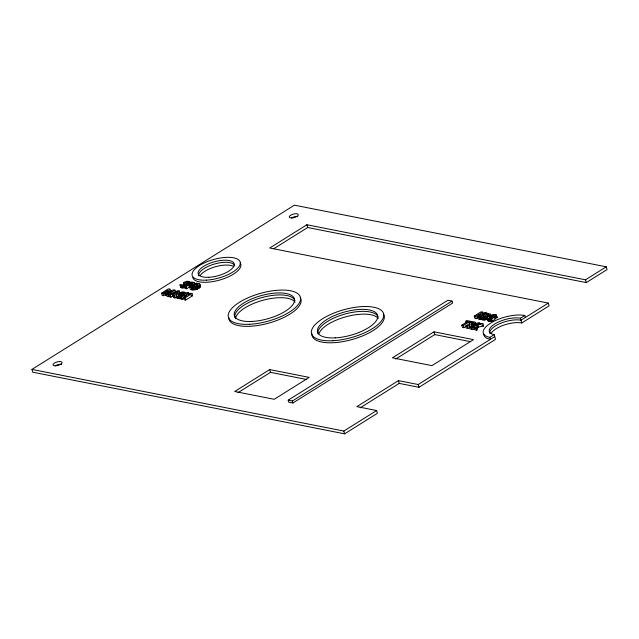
<?xml version="1.0" encoding="UTF-8"?>
<svg xmlns="http://www.w3.org/2000/svg" width="639" height="639" viewBox="0 0 639 639"><rect width="100%" height="100%" fill="white"/><g stroke="black" fill="none" stroke-linecap="round" stroke-linejoin="round"><path stroke-width="0.96" d="M181.045 297.902L179.91 298.661L177.107 298.173C174.535 294.914 178.64 292.902 181.204 292.231C182.578 291.12 187.858 292.854 184.08 293.109C182.035 291.072 175.182 296.48 180.422 295.689L180.837 297.159M176.955 297.87L177.179 297.127M487.222 317.918L487.357 318.573C489.69 319.891 492.629 318.581 494.498 317.016L495.113 319.236C493.244 320.794 490.313 322.104 487.972 320.786L487.222 317.918C489.115 315.339 493.5 313.517 496.407 315.243L497.102 317.743L495.672 318.11L494.051 317.535L493.428 315.315C490.089 315.011 487.269 320.49 492.046 317.375L490.864 317.064L491.279 318.541M200.398 286.807L199.664 283.932L196.381 283.013L189.759 287.278L190.382 289.491C193.769 290.705 202.595 289.116 199.664 283.932M189.807 282.174L186.061 282.342L186.524 284.147L184.096 285.537L181.252 285.657L179.958 284.882C181.037 284.347 186.213 285.801 183.88 282.917C185.006 280.825 190.294 280.265 190.222 283.652M465.743 325.954L467.261 326.249L469.984 324.628L469.21 326.641L469.833 328.853L471.414 329.165L470.799 326.952L471.566 324.924L471.111 324.708C474.945 325.475 477.597 321.241 472.301 321.713L465.743 325.954L466.358 328.166L467.876 328.47L469.865 327.224M471.414 329.165L471.933 327.815M477.796 327.751L477.069 327.288L483.547 325.962L482.924 323.749L476.446 325.075L477.181 325.539L477.796 327.751L476.838 330.235L475.2 329.916L474.577 327.695L475.304 325.826L472.852 327.36L471.342 327.056L471.957 329.277L473.475 329.572L475.104 328.55M476.838 330.235L476.215 328.023L477.181 325.539M184.623 297.902L182.283 299.371L180.789 299.076L180.054 296.336L180.422 295.689M189.759 287.278C193.202 288.277 197.443 287.39 199.775 284.587M164.926 293.389L165.717 293.541L166.332 295.761L165.549 295.601L164.926 293.389L167.594 290.418L162.977 293.461L161.587 293.189L162.21 295.402L163.6 295.673L165.852 294.259M161.587 293.189L168.233 288.924L169.918 289.14L167.075 292.414L173.321 289.922L174.974 290.138L175.589 292.35M176.508 296.6L175.118 297.958L173.648 297.662L173.025 295.45L174.503 295.737L179.351 291.009L179.966 293.221M173.025 295.45L174.463 294.14L172.778 293.804L170.349 294.922L168.944 294.643L169.559 296.855L170.972 297.135L173.393 296.017L172.778 293.804M472.381 323.046C476.862 321.585 468.387 326.217 472.381 323.046L472.796 324.524M191.173 283.333C194.04 281.831 191.612 285.337 189.695 284.259L191.173 283.333L191.58 284.81M494.73 336.625L418.186 384.526L398.432 380.62L356.874 406.628L376.627 410.534L377.401 413.305L344.589 433.833L32.725 372.186L31.95 369.414L294.411 205.167L606.275 266.814L607.05 269.586L586.275 282.59L307.671 227.516L273.867 248.667M166.627 294.18L168.057 294.467L168.672 296.68L167.25 296.4L166.627 294.18L171.627 291.216L165.717 293.541M168.057 294.467L174.974 290.138M184.535 286.24L191.077 282.015C198.114 282.134 192.107 286.048 188.737 284.858L186.053 286.544L184.535 286.24L185.158 288.453L186.668 288.756L189.352 287.071L191.301 287.207L190.678 284.994M196.381 284.379L192.315 286.919C193.689 287.494 199.719 285.202 197.124 283.916L196.381 284.379L196.796 285.849M188.585 292.83L186.812 292.598L180.166 296.863L181.668 297.159L184.783 295.202L186.708 295.585L183.585 297.534L184.208 299.747L185.693 300.042L192.619 295.713L192.004 293.501L190.366 293.293L187.738 294.938L185.821 294.555L188.585 292.83L188.992 294.299M183.585 297.534L185.078 297.83L192.004 293.501M606.275 266.814L585.5 279.818L306.896 224.744L269.714 248.012L548.318 303.086L549.093 305.857L521.751 322.967A18.691 7.213 -15.6 0 0 491.263 333.151M269.698 369.582L234.705 391.483L274.211 399.295L309.204 377.393L269.698 369.582L270.473 372.353L306.121 379.398M237.98 392.689L270.473 372.353M288.205 400.174L447.867 300.258L452.029 301.081L452.58 303.078L292.926 402.993L288.764 402.171L288.205 400.174L292.366 400.996L452.029 301.081M434.009 331.825L392.45 357.832L431.956 365.636L473.507 339.628L434.009 331.825L434.776 334.588L470.432 341.641M395.717 359.038L434.776 334.588M466.286 322.703L465.871 321.233L466.909 320.586L471.798 321.553L470.767 322.2L469.082 321.864L463.315 325.475L461.805 325.171L462.42 327.392L463.938 327.687L466.406 326.138M478.675 317.192L476.335 318.661L474.841 318.366L474.226 316.145L480.863 311.88L482.637 312.112L483.252 314.324M461.805 325.171L467.572 321.569L465.871 321.233M474.226 316.145L475.72 316.441L478.835 314.492L480.76 314.875L477.637 316.824L478.26 319.037L479.745 319.332L481.287 318.366M482.637 312.112L479.873 313.845L481.79 314.228L484.426 312.583L486.055 312.783L486.463 314.26M477.637 316.824L479.13 317.12L486.055 312.783M480.344 317.359L486.974 313.094L490.401 314.316C488.587 317.535 483.739 318.318 480.344 317.359L480.967 319.572L484.53 319.979L487.573 319.252M486.974 314.46L482.9 317.008C484.274 317.583 490.305 315.283 487.709 314.005L486.974 314.46L487.381 315.938M471.342 327.056L477.972 322.791L479.769 323.03L480.177 324.508M479.769 323.03L477.549 324.42L481.343 323.438L482.924 323.749M490.864 317.064L491.798 316.489L494.498 317.016M360.14 407.834L399.207 383.392L418.952 387.298L495.505 339.389L494.179 334.628A18.691 7.213 -15.6 0 1 494.826 323.949A18.691 7.213 -15.6 0 1 520.426 318.206L524.795 315.466L525.354 317.463M483.723 333.83A24.921 9.617 -15.6 0 0 490.361 339.357L489.801 337.368L494.179 334.628M31.95 369.414L343.822 431.061L376.627 410.534M548.318 303.086L520.977 320.195A18.691 7.213 -15.6 0 0 500.265 323.438A18.691 7.213 -15.6 0 0 489.849 333.422M183.018 292.686L183.641 294.898L180.246 296.089L179.631 293.868M187.61 282.055L188.233 284.267C186.268 283.588 186.412 286.847 186.268 283.884M168.944 294.643L177.578 290.769L179.351 291.009M185.901 287.334L181.388 287.742L180.573 287.103L179.958 284.882M473.635 326.753L472.66 326.896L472.045 324.684M176.332 295.657L177.41 296.376L180.054 296.336M493.428 315.315L495.057 315.898L496.407 315.243M190.989 295.506L192.619 295.713M481.958 325.65L483.547 325.962M469.21 326.641L470.799 326.952M474.577 327.695L476.215 328.023M497.102 317.743L495.808 314.795M199.935 285.889L200.438 286.448M585.5 279.818L586.275 282.59M520.426 318.206L521.751 322.967M496.176 314.987L496.799 317.208M494.945 315.722L495.672 318.11M494.794 315.554L495.409 317.775M494.578 315.426L495.193 317.639M494.306 315.339L494.929 317.551M493.883 315.291L494.506 317.511M492.949 315.402L493.572 317.615M492.461 315.538L492.877 317.016M491.687 318.773L492.31 320.994M490.249 314.013L490.776 316.153M490.496 316.481L491.111 318.693M490.824 318.957L491.447 321.169M489.961 316.848L490.377 318.326M489.506 317.224L489.921 318.701M489.953 319.061L490.568 321.273M488.196 314.132L488.603 315.61M487.709 314.005L488.324 316.217M489.091 319.085L489.706 321.297M488.268 318.989L488.891 321.201M487.421 317.519L487.837 318.997M487.709 318.821L488.324 321.034M486.958 317.04L487.972 320.786M486.319 317.271L486.934 319.484M485.696 317.455L486.311 319.676M485.081 317.599L485.696 319.819M483.907 317.767L484.53 319.979M482.836 317.775L483.451 319.995M481.862 317.655L482.485 319.875M478.835 314.492L479.458 316.704M479.13 317.12L479.745 319.332M475.72 316.441L476.335 318.661M478.052 325.027L478.675 327.24M475.712 322.687L476.127 324.165M475.544 322.479L476.359 325.139M475.64 323.182L476.047 324.66M475.248 322.296L475.871 324.508M475.392 323.454L475.799 324.931M474.993 323.741L475.4 325.219M474.497 324.021L474.913 325.499M473.467 322.607L473.882 324.085M474.002 324.245L474.418 325.722M473.172 322.551L473.651 324.037M473.092 322.543L473.507 324.021M473.507 324.412L473.922 325.89M473.012 324.54L473.427 326.018M472.852 327.36L473.475 329.572M471.566 324.924L472.189 327.136M469.082 321.864L469.705 324.077M467.261 326.249L467.876 328.47M463.315 325.475L463.938 327.687M418.186 384.526L418.952 387.298M398.432 380.62L399.207 383.392M306.896 224.744L307.671 227.516M343.822 431.061L344.589 433.833M292.366 400.996L292.926 402.993M199.528 284.994L200.151 287.207M199.056 285.449L199.672 287.662M198.33 285.952L198.945 288.173M197.611 284.051L198.018 285.521M197.124 283.916L197.739 286.128M197.675 286.344L198.29 288.556M197.02 286.671L197.635 288.884M196.373 286.951L196.988 289.171M195.734 287.191L196.349 289.403M194.488 282.909L194.975 284.619M194.272 282.71L194.903 284.882M195.103 287.374L195.726 289.587M194.496 287.518L195.111 289.731M192.259 282.893L192.674 284.371M192.091 282.869L192.499 284.339M192.571 284.627L192.978 286.096M191.876 282.837L192.283 284.315M193.321 287.678L193.944 289.898M191.948 284.81L192.355 286.288M192.243 287.694L192.866 289.906M191.317 284.93L191.724 286.408M191.277 287.574L191.9 289.786M189.631 281.895L190.039 283.373M189.368 281.671L189.783 283.149M189.016 281.495L189.639 283.716M190.039 284.994L190.654 287.207M188.146 282.382L188.713 284.067M188.002 282.23L188.409 283.708M188.737 284.858L189.352 287.071M187.826 282.126L188.449 284.339M187.267 282.023L187.882 284.235M186.876 282.047L187.491 284.259M186.468 282.142L187.083 284.363M186.468 283.604L186.979 285.337M186.061 282.342L186.939 285.625M185.813 282.566L186.5 285.17M185.829 284.826L186.237 286.304M186.053 286.544L186.668 288.756M185.286 285.122L185.693 286.599M183.968 282.542L184.375 284.02M184.703 285.361L185.11 286.839M183.88 282.917L184.455 284.73M184.096 285.537L184.719 287.75M183.497 285.665L184.112 287.877M182.898 285.737L183.513 287.949M182.307 285.753L182.93 287.965M184.783 295.202L185.198 296.68M183.92 292.95L184.336 294.419M181.756 285.729L182.371 287.941M183.712 292.814L184.328 295.026M185.078 297.83L185.693 300.042M183.449 292.726L184.064 294.946M181.252 285.657L181.875 287.869M180.773 285.529L181.388 287.742M180.414 285.361L181.029 287.574M182.57 292.71L183.185 294.922M182.091 292.79L182.706 295.002M181.604 292.926L182.219 295.138M181.101 293.109L181.724 295.322M180.597 293.333L181.22 295.545M181.668 297.159L182.283 299.371M179.096 294.236L179.719 296.448M179.287 296.448L179.91 298.661M178.64 294.611L179.048 296.089M178.305 294.978L178.72 296.456M178.608 296.488L179.224 298.701M177.985 296.456L178.608 298.677M177.41 296.376L178.025 298.589M176.843 296.208L177.458 298.421M176.356 295.306L177.107 298.173M174.503 295.737L175.118 297.958M169.918 289.14L170.533 291.36M170.349 294.922L170.972 297.135M162.977 293.461L163.6 295.673M198.769 275.88A18.691 7.213 -15.6 0 1 214.872 263.915A18.691 7.213 -15.6 0 1 234.785 265.856M200.183 275.609A18.691 7.213 -15.6 0 1 215.639 266.679A18.691 7.213 -15.6 0 1 233.451 266.343M318.102 334.005A31.151 12.021 -15.6 0 1 344.932 314.061A31.151 12.021 -15.6 0 1 378.12 317.295M319.077 333.486A31.151 12.021 -15.6 0 1 347.672 316.305A31.151 12.021 -15.6 0 1 378.224 318.621M234.936 317.567A31.151 12.021 -15.6 0 1 261.766 297.614A31.151 12.021 -15.6 0 1 294.954 300.849M235.551 318.749A31.151 12.021 -15.6 0 1 262.541 300.386A31.151 12.021 -15.6 0 1 295.058 302.175M291.4 217.987A4.673 1.805 -15.6 0 0 298.285 214.832A4.673 1.805 -15.6 0 0 291.6 214.72A4.673 1.805 -15.6 0 0 291.4 217.987A4.673 1.805 -15.6 0 1 297.814 216.557M55.186 365.812A4.673 1.805 -15.6 0 0 62.071 362.648A4.673 1.805 -15.6 0 0 55.385 362.545A4.673 1.805 -15.6 0 0 55.186 365.812A4.673 1.805 -15.6 0 1 61.6 364.382M240.248 263.028A24.921 9.617 -15.6 0 1 220.886 279.69A24.921 9.617 -15.6 0 1 192.77 277.558M383.32 313.893A37.381 14.425 -15.6 0 1 351.929 339.565A37.381 14.425 -15.6 0 1 311.912 333.774M300.154 297.454A37.381 14.425 -15.6 0 1 268.763 323.118A37.381 14.425 -15.6 0 1 228.746 317.335M489.801 337.368A24.921 9.617 -15.6 0 1 490.664 323.126A24.921 9.617 -15.6 0 1 524.795 315.466M176.396 292.414L175.206 293.469L174.024 293.229L177.85 291.32L176.396 292.414M206.389 280.138A24.921 9.617 -15.6 0 0 240.2 262.078A24.921 9.617 -15.6 0 0 201.98 264.075A24.921 9.617 -15.6 0 0 206.389 280.138M208.841 277.294A18.691 7.213 -15.6 0 0 234.193 263.755A18.691 7.213 -15.6 0 0 205.534 265.249A18.691 7.213 -15.6 0 0 208.841 277.294M332.855 340.723A37.381 14.425 -15.6 0 0 383.568 313.629A37.381 14.425 -15.6 0 0 326.249 316.624A37.381 14.425 -15.6 0 0 332.855 340.723M335.307 337.871A31.151 12.021 -15.6 0 0 377.569 315.299A31.151 12.021 -15.6 0 0 329.796 317.799A31.151 12.021 -15.6 0 0 335.307 337.871M249.689 324.277A37.381 14.425 -15.6 0 0 300.402 297.191A37.381 14.425 -15.6 0 0 243.084 300.186A37.381 14.425 -15.6 0 0 249.689 324.277M252.141 321.433A31.151 12.021 -15.6 0 0 294.403 298.86A31.151 12.021 -15.6 0 0 246.63 301.352A31.151 12.021 -15.6 0 0 252.141 321.433"/></g></svg>
